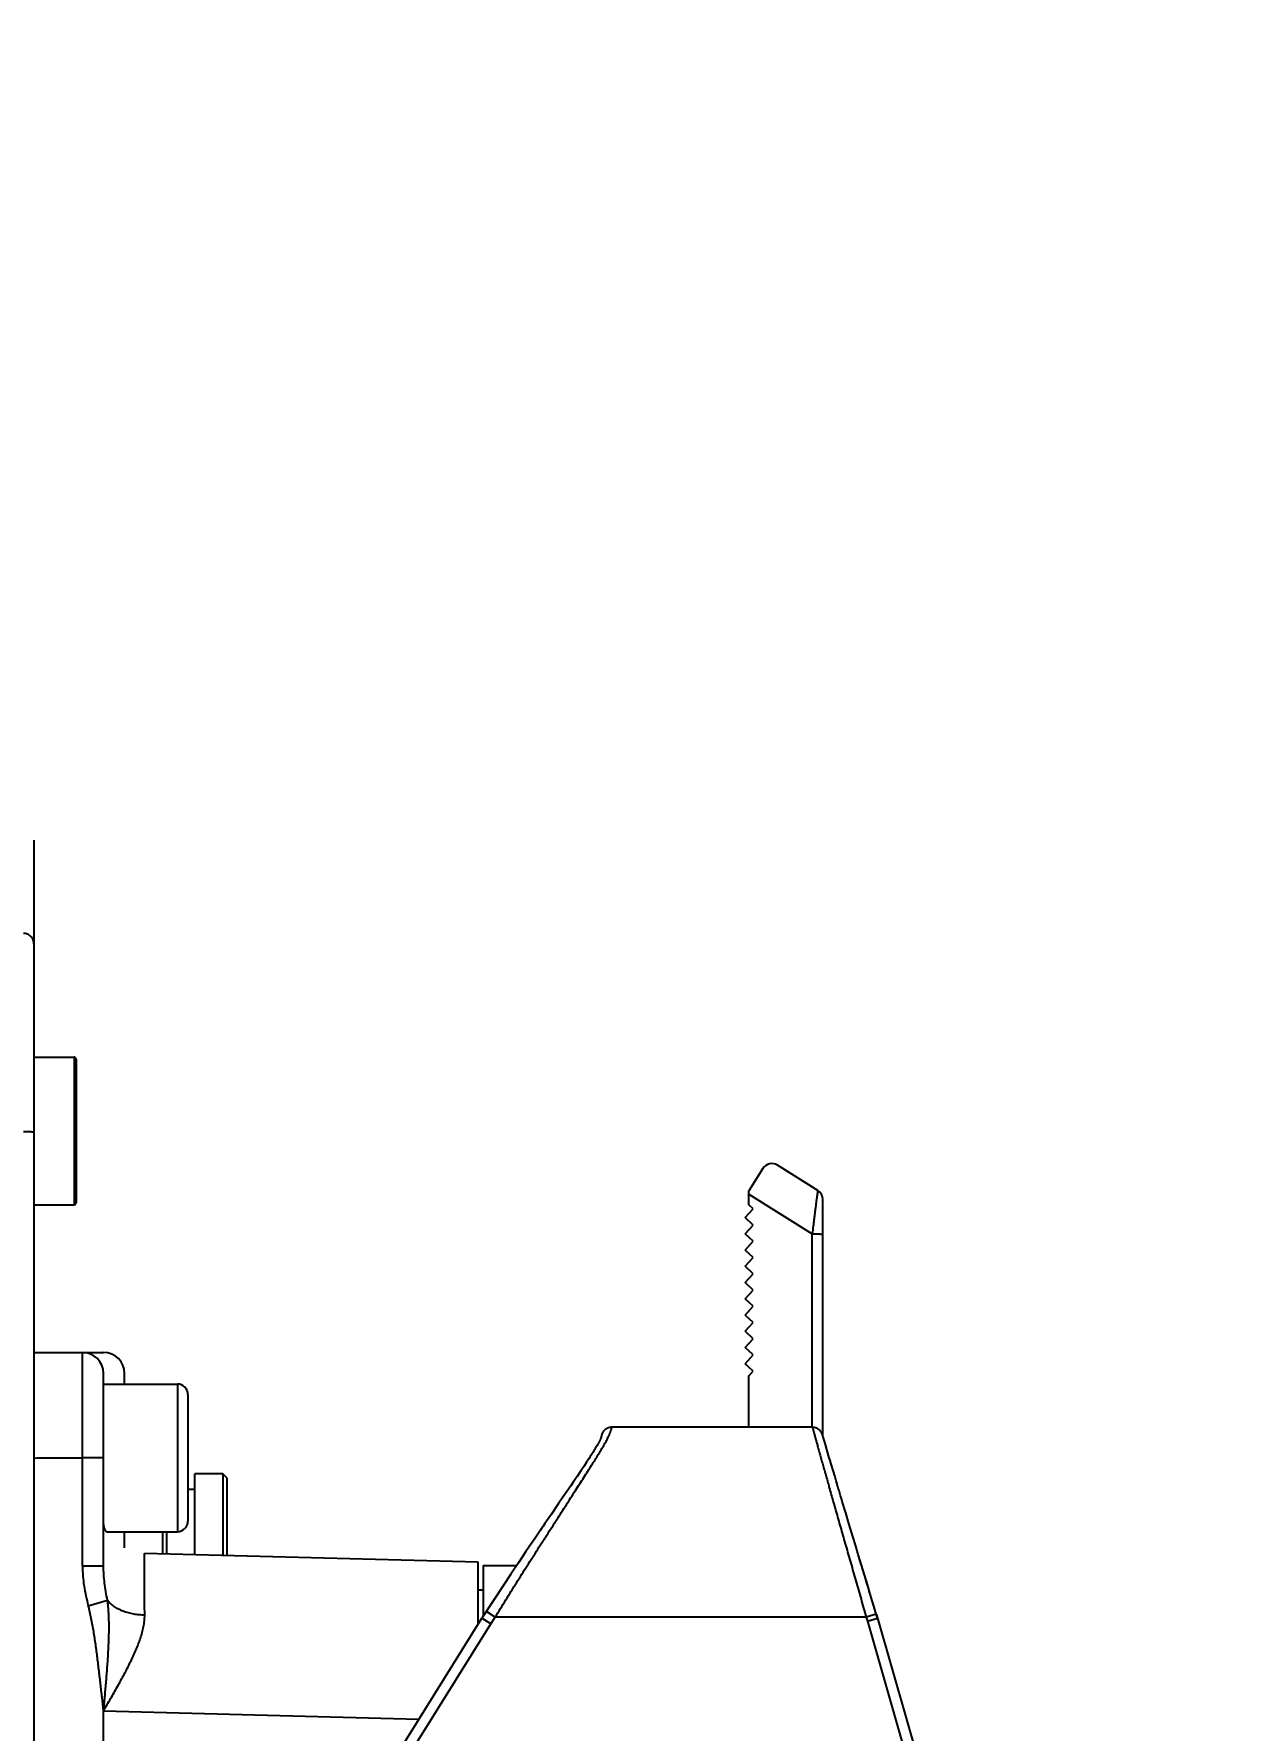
# Model space of a CAD drawing. Header units: millimetres. Extents: x 4086 to 8300, y 123 to 1549.
# Drawn here: x 7811.88 to 7826.28, y 1045.7 to 1065.8 of the extents above; entities that cross this region are included whole.
import ezdxf

# ---------------------------------------------------------------- set-up
doc = ezdxf.new("R2010")
doc.units = ezdxf.units.MM
for name, color, linetype in [('外形图', 7, 'Continuous'), ('尺寸标注', 7, 'Continuous'), ('运动范围', 7, 'Continuous')]:
    doc.layers.add(name, color=color, linetype=linetype)
doc.styles.add('思源黑', font='SourceHanSansCN-Normal.ttf')
doc.dimstyles.new('尺寸标注_1_4比例', dxfattribs={"dimtxt": 7, "dimasz": 6, "dimexe": 2, "dimexo": 1.5, "dimgap": 1, "dimtad": 1, "dimdec": 1, "dimlfac": 4, "dimdsep": 46, "dimtxsty": '思源黑', "dimcen": 0.09, "dimadec": 0, "dimazin": 0, "dimtp": 0.01, "dimtm": 0.01, "dimtfac": 1, "dimtdec": 1, "dimtofl": 0, "dimtmove": 0, "dimatfit": 3, "dimfxl": 1, "dimtolj": 1, "dimarcsym": 0})

# ---------------------------------------------------------------- blocks, each defined once
blk = doc.blocks.new('*D787')
at = {"layer": 'Defpoints', "color": 0}
for p in [(7786.133, 1103.555), (7811.849, 1016.055), (7962.414, 1016.055)]:
    blk.add_point(p, dxfattribs=at)
at = {"layer": '尺寸标注', "color": 0, "lineweight": -2}
for p, q in [((7787.633, 1103.555), (7964.414, 1103.555)), ((7962.414, 1097.555), (7962.414, 1022.055)), ((7813.349, 1016.055), (7964.414, 1016.055))]:
    blk.add_line(p, q, dxfattribs=at)
at = {"layer": '尺寸标注', "color": 0}
for points in [[(7963.414, 1097.555), (7961.414, 1097.555), (7962.414, 1103.555)], [(7961.414, 1022.055), (7963.414, 1022.055), (7962.414, 1016.055)]]:
    blk.add_solid(points, dxfattribs=at)
at = {"layer": '尺寸标注', "color": 0, "insert": (7957.785, 1059.805), "char_height": 7, "attachment_point": 5, "rotation": 90, "style": '思源黑'}
blk.add_mtext('\\A1;350', dxfattribs=at)
blk = doc.blocks.new('*D791')
at = {"layer": 'Defpoints', "color": 0}
for p in [(7871.487, 1103.555), (7783.633, 1004.677), (7783.633, 978.687)]:
    blk.add_point(p, dxfattribs=at)
at = {"layer": '尺寸标注', "color": 0, "lineweight": -2}
for p, q in [((7871.487, 1102.055), (7871.487, 976.687)), ((7783.633, 1003.177), (7783.633, 976.687)), ((7865.487, 978.687), (7789.633, 978.687))]:
    blk.add_line(p, q, dxfattribs=at)
at = {"layer": '尺寸标注', "color": 0}
for points in [[(7789.633, 979.687), (7789.633, 977.687), (7783.633, 978.687)], [(7865.487, 977.687), (7865.487, 979.687), (7871.487, 978.687)]]:
    blk.add_solid(points, dxfattribs=at)
at = {"layer": '尺寸标注', "color": 0, "insert": (7827.56, 983.316), "char_height": 7, "attachment_point": 5, "style": '思源黑'}
blk.add_mtext('\\A1;351.4', dxfattribs=at)

msp = doc.modelspace()

# ---------------------------------------------------------------- linework, layer by layer
at = {"layer": '外形图'}
for p, q in [((7811.8827, 1056.2491), (7811.8827, 1016.1796)), ((7811.8827, 1055.9938), (7811.8827, 1055.9947)), ((7811.8827, 1053.6796), (7812.3577, 1053.6796)), ((7812.3577, 1053.6796), (7812.3577, 1051.9296)), ((7812.3827, 1053.6546), (7812.3827, 1051.9546)), ((7820.5217, 1052.3583), (7820.3557, 1052.0927)), ((7821.1719, 1052.0994), (7820.6939, 1052.3981)), ((7820.3557, 1051.9276), (7820.3557, 1052.0926)), ((7811.8827, 1051.9296), (7812.3577, 1051.9296)), ((7820.3098, 1051.7773), (7820.4057, 1051.8817)), ((7820.3557, 1052.0547), (7821.1057, 1051.5861)), ((7820.4057, 1051.8817), (7820.3557, 1051.9276)), ((7821.2307, 1049.1936), (7821.2307, 1051.9934)), ((7820.4057, 1051.6892), (7820.3098, 1051.7773)), ((7820.3098, 1051.5848), (7820.4057, 1051.6892)), ((7820.4057, 1051.4967), (7820.3098, 1051.5848)), ((7820.3098, 1051.3923), (7820.4057, 1051.4967)), ((7821.1057, 1049.2921), (7821.1057, 1051.5861)), ((7820.4057, 1051.3042), (7820.3098, 1051.3923)), ((7820.3098, 1051.1998), (7820.4057, 1051.3042)), ((7820.4057, 1051.1117), (7820.3098, 1051.1998)), ((7820.3098, 1051.0073), (7820.4057, 1051.1117)), ((7820.4057, 1050.9192), (7820.3098, 1051.0073)), ((7820.3098, 1050.8148), (7820.4057, 1050.9192)), ((7820.4057, 1050.7267), (7820.3098, 1050.8148)), ((7820.3098, 1050.6223), (7820.4057, 1050.7267)), ((7820.4057, 1050.5342), (7820.3098, 1050.6223)), ((7820.3098, 1050.4298), (7820.4057, 1050.5342)), ((7820.4057, 1050.3417), (7820.3098, 1050.4298)), ((7820.3098, 1050.2373), (7820.4057, 1050.3417)), ((7811.8827, 1050.1796), (7812.7077, 1050.1796)), ((7812.4577, 1048.9294), (7812.4577, 1050.1796)), ((7820.4057, 1050.1492), (7820.3098, 1050.2373)), ((7820.3098, 1050.0448), (7820.4057, 1050.1492)), ((7812.7077, 1047.647), (7812.7077, 1049.9296)), ((7812.9577, 1049.8046), (7812.9577, 1049.9296)), ((7820.4057, 1049.9567), (7820.3098, 1050.0448)), ((7820.3557, 1049.9023), (7820.4057, 1049.9567)), ((7820.3557, 1049.2921), (7820.3557, 1049.9023)), ((7812.7077, 1049.8046), (7813.5827, 1049.8046)), ((7813.5827, 1049.8046), (7813.5827, 1048.0546)), ((7813.7077, 1049.6796), (7813.7077, 1048.1796)), ((7818.7057, 1049.2897), (7818.706, 1049.2897)), ((7821.1066, 1049.2921), (7818.7304, 1049.2921)), ((7818.5427, 1049.0532), (7818.535, 1049.0405)), ((7818.5497, 1049.065), (7818.5427, 1049.0532)), ((7818.5562, 1049.076), (7818.5497, 1049.065)), ((7818.5621, 1049.0863), (7818.5562, 1049.076)), ((7818.6052, 1049.1805), (7818.6051, 1049.1799)), ((7818.6053, 1049.181), (7818.6052, 1049.1805)), ((7818.6054, 1049.1814), (7818.6053, 1049.181)), ((7818.6055, 1049.1818), (7818.6054, 1049.1814)), ((7818.6056, 1049.1822), (7818.6055, 1049.1818)), ((7818.6057, 1049.1827), (7818.6056, 1049.1822)), ((7818.6058, 1049.1831), (7818.6057, 1049.1827)), ((7818.6063, 1049.1862), (7818.6058, 1049.1831)), ((7818.6065, 1049.1875), (7818.6063, 1049.1862)), ((7818.6067, 1049.1885), (7818.6065, 1049.1875)), ((7818.6069, 1049.1896), (7818.6067, 1049.1885)), ((7818.6072, 1049.1908), (7818.6069, 1049.1896)), ((7821.2312, 1049.1919), (7821.2303, 1049.1949)), ((7821.2321, 1049.1888), (7821.2312, 1049.1919)), ((7821.2332, 1049.1853), (7821.2321, 1049.1888)), ((7821.235, 1049.1789), (7821.2332, 1049.1853)), ((7821.2462, 1049.1396), (7821.235, 1049.1789)), ((7821.261, 1049.088), (7821.2462, 1049.1396)), ((7821.2782, 1049.0293), (7821.261, 1049.088)), ((7812.7077, 1048.9296), (7812.4577, 1048.9294)), ((7812.4577, 1047.6474), (7812.4577, 1048.9288)), ((7818.4304, 1048.8772), (7818.4015, 1048.8336)), ((7818.457, 1048.9177), (7818.4304, 1048.8772)), ((7818.4754, 1048.946), (7818.457, 1048.9177)), ((7818.4924, 1048.9724), (7818.4754, 1048.946)), ((7818.5081, 1048.997), (7818.4924, 1048.9724)), ((7818.5177, 1049.0125), (7818.5081, 1048.997)), ((7818.5267, 1049.027), (7818.5177, 1049.0125)), ((7818.535, 1049.0405), (7818.5267, 1049.027)), ((7821.3078, 1048.9295), (7821.2782, 1049.0293)), ((7821.314, 1048.9087), (7821.3078, 1048.9295)), ((7814.1202, 1048.7421), (7813.7877, 1048.7421)), ((7813.7877, 1047.78), (7813.7877, 1048.7421)), ((7814.1702, 1048.6921), (7814.1202, 1048.7421)), ((7814.1202, 1048.7421), (7814.1202, 1047.7713)), ((7814.1702, 1048.6921), (7814.1702, 1047.77)), ((7818.3193, 1048.7111), (7818.2731, 1048.6431)), ((7818.3622, 1048.7748), (7818.3193, 1048.7111)), ((7818.4015, 1048.8336), (7818.3622, 1048.7748)), ((7821.3447, 1048.8058), (7821.3375, 1048.83)), ((7821.4053, 1048.6021), (7821.3923, 1048.6456)), ((7813.7877, 1048.5546), (7813.7077, 1048.5546)), ((7818.1353, 1048.4402), (7818.1236, 1048.4231)), ((7818.2236, 1048.5702), (7818.1353, 1048.4402)), ((7821.4512, 1048.4477), (7821.4416, 1048.4799)), ((7821.461, 1048.4149), (7821.4512, 1048.4477)), ((7818.1001, 1048.3884), (7818.0152, 1048.2634)), ((7818.1236, 1048.4231), (7818.1001, 1048.3884)), ((7821.5019, 1048.2779), (7821.461, 1048.4149)), ((7821.54, 1048.1513), (7821.5019, 1048.2779)), ((7812.7463, 1048.0546), (7813.5827, 1048.0546)), ((7812.9577, 1047.8625), (7812.9577, 1048.0546)), ((7813.4052, 1048.0546), (7813.4052, 1047.79)), ((7813.4552, 1048.0546), (7813.4552, 1047.7887)), ((7821.5857, 1048.0001), (7821.54, 1048.1513)), ((7817.8291, 1047.991), (7817.7136, 1047.821)), ((7821.5974, 1047.9613), (7821.5857, 1048.0001)), ((7821.6093, 1047.9222), (7821.5974, 1047.9613)), ((7821.6212, 1047.8828), (7821.6093, 1047.9222)), ((7821.6334, 1047.8429), (7821.6212, 1047.8828)), ((7812.7077, 1047.6474), (7812.4577, 1047.6474)), ((7817.1452, 1047.6921), (7813.1946, 1047.7955)), ((7817.1452, 1046.9548), (7817.1452, 1047.6921)), ((7817.2077, 1047.6546), (7817.6019, 1047.6546)), ((7817.2077, 1047.6546), (7817.2077, 1047.054)), ((7817.6239, 1047.6876), (7817.5331, 1047.5512)), ((7817.7136, 1047.821), (7817.6239, 1047.6876)), ((7817.5331, 1047.5512), (7817.4415, 1047.4127)), ((7821.7408, 1047.4889), (7821.7279, 1047.5316)), ((7821.7539, 1047.446), (7821.7408, 1047.4889)), ((7821.7669, 1047.4029), (7821.7539, 1047.446)), ((7812.5274, 1047.1783), (7812.7542, 1047.2425)), ((7817.1452, 1047.3671), (7817.2077, 1047.3671)), ((7817.3348, 1047.2497), (7817.1918, 1047.0294)), ((7817.4415, 1047.4127), (7817.3348, 1047.2497)), ((7821.7931, 1047.3164), (7821.7669, 1047.4029)), ((7821.8722, 1047.0536), (7821.7931, 1047.3164)), ((7817.3489, 1047.0421), (7817.244, 1047.1101)), ((7817.2978, 1046.9632), (7817.3489, 1047.0421)), ((7821.7452, 1047.0421), (7817.3489, 1047.0421)), ((7821.8649, 1047.078), (7821.7452, 1047.0421)), ((7821.7452, 1047.0421), (7821.7598, 1046.9935)), ((7821.8722, 1047.0536), (7821.8649, 1047.078)), ((7821.8662, 1047.0738), (7821.8699, 1047.0613)), ((7821.8699, 1047.0613), (7821.8722, 1047.0536)), ((7821.8795, 1047.0294), (7821.8722, 1047.0536)), ((7821.8722, 1047.0536), (7821.8748, 1047.0451)), ((7821.8748, 1047.0451), (7821.8795, 1047.0294)), ((7814.6236, 1042.9194), (7817.1918, 1047.0294)), ((7814.7297, 1042.8532), (7817.2978, 1046.9632)), ((7817.2978, 1046.9632), (7817.1918, 1047.0294)), ((7821.7598, 1046.9935), (7821.8795, 1047.0294)), ((7821.7598, 1046.9935), (7822.9585, 1042.813)), ((7821.8795, 1047.0294), (7823.0786, 1042.8475)), ((7812.7076, 1045.934), (7816.4457, 1045.8354))]:
    msp.add_line(p, q, dxfattribs=at)
for points in [[(7818.7301, 1049.2921), (7818.7286, 1049.2921), (7818.7261, 1049.292), (7818.7236, 1049.2919), (7818.721, 1049.2917), (7818.7185, 1049.2915), (7818.7159, 1049.2913), (7818.7134, 1049.291), (7818.7108, 1049.2906), (7818.7083, 1049.2902), (7818.7058, 1049.2897), (7818.7032, 1049.2892), (7818.7007, 1049.2886), (7818.6983, 1049.288), (7818.6958, 1049.2873), (7818.6934, 1049.2866), (7818.691, 1049.2858), (7818.6886, 1049.285), (7818.6863, 1049.2841), (7818.6839, 1049.2832), (7818.6816, 1049.2823), (7818.6793, 1049.2813), (7818.677, 1049.2802), (7818.6747, 1049.2791), (7818.6724, 1049.2779), (7818.6701, 1049.2767), (7818.6678, 1049.2754), (7818.6656, 1049.2741), (7818.6634, 1049.2728), (7818.6612, 1049.2714), (7818.6591, 1049.2699), (7818.657, 1049.2685), (7818.655, 1049.267), (7818.6529, 1049.2654), (7818.651, 1049.2639), (7818.6491, 1049.2623), (7818.6472, 1049.2607), (7818.6454, 1049.2591), (7818.6437, 1049.2574), (7818.642, 1049.2558), (7818.6403, 1049.2541), (7818.6387, 1049.2524), (7818.6371, 1049.2507), (7818.6356, 1049.2489), (7818.6341, 1049.2471), (7818.6326, 1049.2454), (7818.6312, 1049.2436), (7818.6299, 1049.2418), (7818.6286, 1049.24), (7818.6273, 1049.2382), (7818.6261, 1049.2365), (7818.625, 1049.2348), (7818.6239, 1049.2331), (7818.6229, 1049.2314), (7818.622, 1049.2298), (7818.6211, 1049.2282), (7818.6202, 1049.2267), (7818.6194, 1049.2253), (7818.6187, 1049.2238), (7818.618, 1049.2225), (7818.6173, 1049.2212), (7818.6167, 1049.2199), (7818.6162, 1049.2187), (7818.6156, 1049.2175), (7818.6151, 1049.2164), (7818.6147, 1049.2153), (7818.6142, 1049.2142), (7818.6138, 1049.2132), (7818.6134, 1049.2122), (7818.613, 1049.2112), (7818.6127, 1049.2102), (7818.6123, 1049.2093), (7818.612, 1049.2084), (7818.6117, 1049.2075), (7818.6114, 1049.2066), (7818.6111, 1049.2058), (7818.6109, 1049.205), (7818.6106, 1049.2041), (7818.6103, 1049.2033), (7818.6101, 1049.2026), (7818.6099, 1049.2018), (7818.6097, 1049.201), (7818.6094, 1049.2003), (7818.6092, 1049.1995), (7818.609, 1049.1988), (7818.6089, 1049.1981), (7818.6087, 1049.1974), (7818.6085, 1049.1967), (7818.6083, 1049.196), (7818.6082, 1049.1953), (7818.608, 1049.1946), (7818.6078, 1049.194), (7818.6077, 1049.1933), (7818.6076, 1049.1926), (7818.6074, 1049.192), (7818.6072, 1049.1908)], [(7821.2303, 1049.1949), (7821.2298, 1049.1963), (7821.2294, 1049.1977), (7821.2289, 1049.1991), (7821.2284, 1049.2005), (7821.228, 1049.2019), (7821.2275, 1049.2033), (7821.227, 1049.2047), (7821.2265, 1049.206), (7821.226, 1049.2073), (7821.2255, 1049.2086), (7821.225, 1049.2098), (7821.2245, 1049.211), (7821.2241, 1049.2121), (7821.2236, 1049.2132), (7821.2231, 1049.2143), (7821.2226, 1049.2154), (7821.2222, 1049.2165), (7821.2217, 1049.2176), (7821.2211, 1049.2187), (7821.2206, 1049.2197), (7821.2201, 1049.2208), (7821.2196, 1049.2219), (7821.219, 1049.223), (7821.2184, 1049.224), (7821.2179, 1049.2251), (7821.2173, 1049.2262), (7821.2167, 1049.2273), (7821.216, 1049.2283), (7821.2154, 1049.2294), (7821.2148, 1049.2305), (7821.2141, 1049.2316), (7821.2134, 1049.2327), (7821.2127, 1049.2339), (7821.2119, 1049.235), (7821.2112, 1049.2362), (7821.2104, 1049.2373), (7821.2096, 1049.2385), (7821.2087, 1049.2397), (7821.2078, 1049.2409), (7821.2069, 1049.2421), (7821.206, 1049.2433), (7821.205, 1049.2446), (7821.204, 1049.2458), (7821.2029, 1049.2471), (7821.2018, 1049.2484), (7821.2007, 1049.2497), (7821.1995, 1049.251), (7821.1983, 1049.2524), (7821.197, 1049.2537), (7821.1957, 1049.255), (7821.1944, 1049.2563), (7821.1931, 1049.2575), (7821.1918, 1049.2587), (7821.1905, 1049.2599), (7821.1891, 1049.2612), (7821.1876, 1049.2625), (7821.186, 1049.2637), (7821.1844, 1049.265), (7821.1827, 1049.2663), (7821.181, 1049.2676), (7821.1792, 1049.2689), (7821.1773, 1049.2703), (7821.1753, 1049.2715), (7821.1733, 1049.2728), (7821.1713, 1049.2741), (7821.1692, 1049.2753), (7821.167, 1049.2766), (7821.1648, 1049.2778), (7821.1625, 1049.2789), (7821.1603, 1049.28), (7821.158, 1049.2811), (7821.1556, 1049.2821), (7821.1533, 1049.2831), (7821.151, 1049.284), (7821.1487, 1049.2848), (7821.1464, 1049.2856), (7821.1441, 1049.2864), (7821.1417, 1049.2871), (7821.1392, 1049.2878), (7821.1368, 1049.2884), (7821.1343, 1049.289), (7821.1318, 1049.2895), (7821.1293, 1049.29), (7821.1267, 1049.2904), (7821.1242, 1049.2908), (7821.1216, 1049.2912), (7821.119, 1049.2915), (7821.1164, 1049.2917), (7821.1139, 1049.2919), (7821.1113, 1049.292), (7821.1087, 1049.2921), (7821.1066, 1049.2921)], [(7818.6051, 1049.1799), (7818.605, 1049.1793), (7818.6049, 1049.1789), (7818.6048, 1049.1786), (7818.6047, 1049.1782), (7818.6046, 1049.1777), (7818.6045, 1049.1773), (7818.6044, 1049.1768), (7818.6042, 1049.1763), (7818.6041, 1049.1757), (7818.6039, 1049.1751), (7818.6037, 1049.1745), (7818.6035, 1049.1738), (7818.6033, 1049.1731), (7818.6031, 1049.1723), (7818.6028, 1049.1715), (7818.6026, 1049.1706), (7818.6023, 1049.1697), (7818.6019, 1049.1687), (7818.6016, 1049.1677), (7818.6012, 1049.1666), (7818.6008, 1049.1654), (7818.6003, 1049.1641), (7818.5998, 1049.1628), (7818.5993, 1049.1613), (7818.5987, 1049.1598), (7818.598, 1049.158), (7818.5973, 1049.1562), (7818.5964, 1049.1541), (7818.5954, 1049.1517), (7818.5943, 1049.1491), (7818.593, 1049.1461), (7818.5916, 1049.143), (7818.5901, 1049.1398), (7818.5885, 1049.1364), (7818.5868, 1049.1328), (7818.585, 1049.129), (7818.5831, 1049.1251), (7818.581, 1049.1211), (7818.5789, 1049.117), (7818.5767, 1049.1128), (7818.5745, 1049.1086), (7818.5722, 1049.1043), (7818.5699, 1049.1001), (7818.5674, 1049.0957), (7818.5649, 1049.0911), (7818.5621, 1049.0863)], [(7821.3305, 1048.8535), (7821.3172, 1048.8981), (7821.314, 1048.9087)], [(7821.3375, 1048.83), (7821.3339, 1048.8419), (7821.3305, 1048.8535)], [(7818.2731, 1048.6431), (7818.2438, 1048.6), (7818.2236, 1048.5702)], [(7821.3598, 1048.755), (7821.3559, 1048.768), (7821.3521, 1048.7807), (7821.3447, 1048.8058)], [(7821.3923, 1048.6456), (7821.3881, 1048.6598), (7821.3839, 1048.6739), (7821.3798, 1048.6878), (7821.3757, 1048.7016), (7821.3716, 1048.7152), (7821.3676, 1048.7286), (7821.3598, 1048.755)], [(7821.4416, 1048.4799), (7821.4322, 1048.5114), (7821.4276, 1048.5269), (7821.4231, 1048.5423), (7821.4185, 1048.5574), (7821.4141, 1048.5725), (7821.4096, 1048.5874), (7821.4053, 1048.6021)], [(7818.0152, 1048.2634), (7817.9381, 1048.1504), (7817.9249, 1048.1311), (7817.9116, 1048.1116), (7817.8981, 1048.092), (7817.8845, 1048.0721), (7817.8291, 1047.991)], [(7821.6831, 1047.6792), (7821.658, 1047.7618), (7821.6518, 1047.7822), (7821.6456, 1047.8026), (7821.6395, 1047.8228), (7821.6334, 1047.8429)], [(7821.7085, 1047.5953), (7821.7021, 1047.6164), (7821.6958, 1047.6374), (7821.6894, 1047.6584), (7821.6831, 1047.6792)], [(7821.7279, 1047.5316), (7821.7214, 1047.5529), (7821.7085, 1047.5953)]]:
    msp.add_lwpolyline(points, dxfattribs=at)
for centre, radius, start, end in [((7812.3577, 1053.6546), 0.025, 0, 90), ((7820.6277, 1052.2921), 0.125, 58, 148), ((7821.1057, 1051.9934), 0.125, 0, 58), ((7812.3577, 1051.9546), 0.025, 270, 0), ((7812.4577, 1049.9296), 0.25, 0, 90), ((7812.7077, 1049.9296), 0.25, 0, 90), ((7813.5827, 1049.6796), 0.125, 0, 90), ((7818.7317, 1049.1645), 0.128, 118.25182, 123.65953), ((7818.7313, 1049.1652), 0.1272, 117.84678, 118.2471), ((7818.7305, 1049.1668), 0.1254, 112.50685, 117.85413), ((7818.7303, 1049.1657), 0.1264, 95.73001, 101.1096), ((7818.7303, 1049.1661), 0.126, 95.53486, 95.72875), ((7818.7302, 1049.1674), 0.1247, 90.02382, 95.54071), ((7813.5827, 1048.1796), 0.125, 270, 0), ((7596.4756, 979.1835), 235.3933, 16.775293, 16.931073)]:
    msp.add_arc(centre, radius, start, end, dxfattribs=at)
for points, knots in [([(7811.8827, 1055.0234), (7811.8827, 1055.0313), (7811.8811, 1055.0471), (7811.8741, 1055.07), (7811.8627, 1055.0911), (7811.8474, 1055.1096), (7811.8287, 1055.1249), (7811.8073, 1055.1364), (7811.7841, 1055.1437), (7811.768, 1055.1455), (7811.7599, 1055.1456)], [0, 0, 0, 0, 0.1236494, 0.2475033, 0.371736, 0.4964634, 0.6217268, 0.7474879, 0.8736346, 1, 1, 1, 1]), ([(7811.8827, 1052.7886), (7811.8827, 1052.7887), (7811.8825, 1052.7889), (7811.8817, 1052.7892), (7811.88, 1052.7896), (7811.8771, 1052.79), (7811.873, 1052.7904), (7811.8679, 1052.7908), (7811.8618, 1052.7912), (7811.8546, 1052.7916), (7811.8466, 1052.7919), (7811.8377, 1052.7922), (7811.8244, 1052.7926), (7811.8064, 1052.793), (7811.7836, 1052.7932), (7811.7679, 1052.7933), (7811.7599, 1052.7933)], [0, 0, 0, 0, 0.0022164, 0.0062545, 0.021015, 0.0449593, 0.0779707, 0.1197766, 0.1700014, 0.2281826, 0.2937788, 0.3661767, 0.4446979, 0.6171113, 0.8045556, 1, 1, 1, 1]), ([(7821.1719, 1052.0994), (7821.1719, 1052.0994), (7821.1717, 1052.0991), (7821.1716, 1052.0987), (7821.1714, 1052.0978), (7821.1711, 1052.0966), (7821.1708, 1052.0951), (7821.1705, 1052.0931), (7821.1701, 1052.0909), (7821.1695, 1052.0872), (7821.1687, 1052.0817), (7821.1676, 1052.0742), (7821.1663, 1052.0653), (7821.1649, 1052.0552), (7821.1633, 1052.0439), (7821.1617, 1052.0315), (7821.1599, 1052.018), (7821.1572, 1051.9981), (7821.1537, 1051.9711), (7821.1492, 1051.9363), (7821.1444, 1051.8988), (7821.1393, 1051.8588), (7821.1341, 1051.8167), (7821.1286, 1051.7728), (7821.123, 1051.7275), (7821.1153, 1051.6651), (7821.1095, 1051.6178), (7821.1057, 1051.5861)], [0, 0, 0, 0, 0.0003342, 0.0013298, 0.0030216, 0.0054078, 0.008483, 0.0122405, 0.0166737, 0.0217755, 0.0339564, 0.0487261, 0.066027, 0.0857841, 0.1078709, 0.132151, 0.1584885, 0.1867464, 0.24848, 0.3163497, 0.3896453, 0.4677162, 0.5499121, 0.6355825, 0.724077, 0.814745, 1, 1, 1, 1]), ([(7821.1057, 1051.5861), (7821.1133, 1051.5861), (7821.1286, 1051.586), (7821.1514, 1051.5855), (7821.1733, 1051.5848), (7821.1903, 1051.5838), (7821.2024, 1051.5829), (7821.2099, 1051.5822), (7821.2163, 1051.5815), (7821.2215, 1051.5807), (7821.2251, 1051.58), (7821.2273, 1051.5794), (7821.2285, 1051.579), (7821.2295, 1051.5786), (7821.2302, 1051.5782), (7821.2307, 1051.5777), (7821.2307, 1051.5774)], [0, 0, 0, 0, 0.1804603, 0.365088, 0.5428361, 0.7016637, 0.7705421, 0.8309564, 0.8821826, 0.923824, 0.9558255, 0.968293, 0.9784968, 0.9865438, 0.9926019, 1, 1, 1, 1]), ([(7817.3489, 1047.0421), (7817.3698, 1047.0764), (7817.4118, 1047.1449), (7817.4958, 1047.2813), (7817.6008, 1047.4502), (7817.7265, 1047.6501), (7817.8509, 1047.8456), (7817.9731, 1048.0355), (7818.0914, 1048.2187), (7818.2041, 1048.394), (7818.3103, 1048.5596), (7818.3944, 1048.6905), (7818.4571, 1048.7891), (7818.5005, 1048.8576), (7818.541, 1048.9221), (7818.5783, 1048.9824), (7818.6121, 1049.0381), (7818.642, 1049.0889), (7818.6676, 1049.1347), (7818.6856, 1049.1696), (7818.6975, 1049.1948), (7818.7049, 1049.2114), (7818.7112, 1049.2265), (7818.7164, 1049.24), (7818.7206, 1049.252), (7818.7239, 1049.2625), (7818.7264, 1049.2713), (7818.728, 1049.2777), (7818.7289, 1049.282), (7818.7294, 1049.2847), (7818.7298, 1049.2869), (7818.7301, 1049.2887), (7818.7302, 1049.2901), (7818.7303, 1049.291), (7818.7303, 1049.2916), (7818.7303, 1049.2919), (7818.7303, 1049.2921), (7818.7302, 1049.2921)], [0, 0, 0, 0, 0.0456125, 0.0911563, 0.1817622, 0.2712706, 0.3591253, 0.4447419, 0.5274702, 0.6065751, 0.6812669, 0.7506883, 0.7831081, 0.8138222, 0.8426898, 0.8695607, 0.8942686, 0.9166388, 0.9364928, 0.953673, 0.9612335, 0.9681039, 0.9742855, 0.97978, 0.9845929, 0.9887328, 0.99221, 0.9950341, 0.9962041, 0.9972142, 0.9980657, 0.9987602, 0.9992986, 0.9996817, 0.9998155, 0.9999115, 1, 1, 1, 1]), ([(7821.1065, 1049.2921), (7821.1066, 1049.2921), (7821.107, 1049.2918), (7821.1074, 1049.2912), (7821.1079, 1049.2903), (7821.1087, 1049.2884), (7821.1098, 1049.2851), (7821.1113, 1049.2802), (7821.1132, 1049.2738), (7821.1153, 1049.266), (7821.1178, 1049.2569), (7821.1207, 1049.2463), (7821.1239, 1049.2344), (7821.1275, 1049.2212), (7821.1315, 1049.2065), (7821.1375, 1049.1844), (7821.1459, 1049.1534), (7821.1573, 1049.1124), (7821.1702, 1049.0663), (7821.1845, 1049.0153), (7821.2002, 1048.9595), (7821.2172, 1048.8991), (7821.2354, 1048.8343), (7821.262, 1048.7396), (7821.2979, 1048.6117), (7821.344, 1048.4475), (7821.394, 1048.2706), (7821.4475, 1048.0828), (7821.5039, 1047.8857), (7821.5626, 1047.6813), (7821.6228, 1047.4714), (7821.6736, 1047.2938), (7821.7145, 1047.1503), (7821.7349, 1047.0782), (7821.7452, 1047.0421)], [0, 0, 0, 0, 0.0001786, 0.0004786, 0.0009197, 0.0015077, 0.0031321, 0.0053612, 0.0081984, 0.0116458, 0.0157036, 0.0203702, 0.0256432, 0.0315193, 0.0379949, 0.0450653, 0.0609702, 0.0791899, 0.0996699, 0.1223423, 0.1471349, 0.1739711, 0.2027713, 0.2334536, 0.3001215, 0.3732586, 0.4521098, 0.5358862, 0.6237735, 0.7149507, 0.8085954, 0.9038858, 0.9518914, 1, 1, 1, 1]), ([(7811.8827, 1048.9284), (7811.9306, 1048.9285), (7812.0265, 1048.9286), (7812.2181, 1048.9289), (7812.3619, 1048.9289), (7812.4577, 1048.9288)], [0, 0, 0, 0, 0.25, 0.5, 1, 1, 1, 1]), ([(7812.7077, 1048.1426), (7812.7077, 1048.1358), (7812.7084, 1048.1229), (7812.7117, 1048.105), (7812.7165, 1048.0898), (7812.7223, 1048.0773), (7812.7285, 1048.0675), (7812.734, 1048.0613), (7812.7383, 1048.0578), (7812.7412, 1048.056), (7812.7438, 1048.0549), (7812.7455, 1048.0546), (7812.7463, 1048.0546)], [0, 0, 0, 0, 0.201865, 0.3803654, 0.5367724, 0.6718272, 0.7857173, 0.8781858, 0.9163477, 0.9491489, 0.976828, 1, 1, 1, 1]), ([(7812.4577, 1047.6474), (7812.4577, 1047.6076), (7812.461, 1047.5283), (7812.4749, 1047.4102), (7812.497, 1047.2933), (7812.5166, 1047.2165), (7812.5274, 1047.1783)], [0, 0, 0, 0, 0.2506195, 0.5000592, 0.7495621, 1, 1, 1, 1]), ([(7812.7542, 1047.2425), (7812.74, 1047.3104), (7812.7226, 1047.4119), (7812.71, 1047.5473), (7812.7077, 1047.6139), (7812.7077, 1047.647)], [0, 0, 0, 0, 0.509829, 0.7568095, 1, 1, 1, 1]), ([(7813.1952, 1047.0658), (7813.195, 1047.1197), (7813.1946, 1047.1985), (7813.1942, 1047.3006), (7813.194, 1047.3706), (7813.1938, 1047.4359), (7813.1936, 1047.4963), (7813.1935, 1047.5515), (7813.1935, 1047.6014), (7813.1934, 1047.6458), (7813.1935, 1047.6793), (7813.1935, 1047.7032), (7813.1935, 1047.719), (7813.1936, 1047.7333), (7813.1937, 1047.7461), (7813.1937, 1047.7575), (7813.1938, 1047.7674), (7813.1939, 1047.7747), (7813.194, 1047.7798), (7813.194, 1047.7831), (7813.1941, 1047.786), (7813.1942, 1047.7885), (7813.1942, 1047.7906), (7813.1943, 1047.7923), (7813.1944, 1047.7935), (7813.1944, 1047.7943), (7813.1944, 1047.7947), (7813.1945, 1047.7951), (7813.1945, 1047.7953), (7813.1945, 1047.7954), (7813.1946, 1047.7955), (7813.1946, 1047.7955)], [0, 0, 0, 0, 0.2215768, 0.3237541, 0.41979, 0.5093836, 0.5922344, 0.6680418, 0.7365052, 0.7973555, 0.8504504, 0.8740549, 0.8956792, 0.9153092, 0.9329312, 0.9485314, 0.9620959, 0.9736111, 0.9785958, 0.9830631, 0.9870113, 0.9904385, 0.9933433, 0.995724, 0.9975792, 0.9983093, 0.9989077, 0.9993743, 0.9997096, 0.999915, 1, 1, 1, 1]), ([(7812.7077, 1045.9332), (7812.7131, 1045.9883), (7812.7208, 1046.0709), (7812.7307, 1046.1811), (7812.7403, 1046.2911), (7812.749, 1046.4012), (7812.7568, 1046.5112), (7812.762, 1046.5936), (7812.7665, 1046.6759), (7812.7699, 1046.758), (7812.7723, 1046.84), (7812.7732, 1046.9217), (7812.7725, 1047.0031), (7812.7701, 1047.0705), (7812.767, 1047.1241), (7812.7628, 1047.177), (7812.7583, 1047.2165), (7812.7542, 1047.2425)], [0, 0, 0, 0, 0.1264554, 0.1896531, 0.2528153, 0.3789954, 0.4419871, 0.5048867, 0.5676702, 0.6303131, 0.6927906, 0.7550632, 0.8170609, 0.878676, 0.90929, 0.9397373, 1, 1, 1, 1]), ([(7813.1952, 1047.0658), (7813.1741, 1047.0661), (7813.1313, 1047.0685), (7813.0669, 1047.0771), (7813.0029, 1047.0914), (7812.9511, 1047.1084), (7812.9115, 1047.1248), (7812.8833, 1047.1384), (7812.8567, 1047.1532), (7812.832, 1047.1692), (7812.8093, 1047.1863), (7812.7824, 1047.2096), (7812.7646, 1047.229), (7812.7542, 1047.2425)], [0, 0, 0, 0, 0.1292938, 0.2625059, 0.3970624, 0.5304267, 0.5957437, 0.6596455, 0.7217983, 0.7819219, 0.8398802, 0.8956008, 1, 1, 1, 1]), ([(7812.7076, 1045.934), (7812.7017, 1045.9861), (7812.6929, 1046.0643), (7812.6812, 1046.1685), (7812.6724, 1046.2466), (7812.6635, 1046.3247), (7812.6544, 1046.4028), (7812.6452, 1046.4809), (7812.6356, 1046.559), (7812.6256, 1046.637), (7812.6148, 1046.7149), (7812.6033, 1046.7927), (7812.591, 1046.8703), (7812.5778, 1046.9478), (7812.5632, 1047.0251), (7812.5467, 1047.102), (7812.5342, 1047.1529), (7812.5274, 1047.1783)], [0, 0, 0, 0, 0.1249996, 0.1874995, 0.2499993, 0.3124991, 0.374999, 0.437499, 0.4999989, 0.562499, 0.6249991, 0.6874993, 0.7499994, 0.8124998, 0.8749998, 0.9375001, 1, 1, 1, 1]), ([(7812.7076, 1045.934), (7812.7359, 1045.9815), (7812.7778, 1046.0531), (7812.8327, 1046.1488), (7812.8865, 1046.2442), (7812.9515, 1046.3631), (7813.013, 1046.4826), (7813.0588, 1046.5781), (7813.0907, 1046.6491), (7813.1197, 1046.7199), (7813.1451, 1046.7904), (7813.1665, 1046.8605), (7813.1828, 1046.9298), (7813.1931, 1046.9982), (7813.1955, 1047.0435), (7813.1952, 1047.0658)], [0, 0, 0, 0, 0.1334034, 0.199889, 0.2661216, 0.3974703, 0.5266703, 0.5901841, 0.6527902, 0.7143276, 0.7746215, 0.8334903, 0.8907542, 0.9462723, 1, 1, 1, 1]), ([(7812.7076, 1026.1755), (7812.7076, 1029.4686), (7812.7078, 1034.4082), (7812.7077, 1040.9944), (7812.7076, 1044.2875), (7812.7076, 1045.934)], [0, 0, 0, 0, 0.5, 0.75, 1, 1, 1, 1])]:
    msp.add_open_spline(points, degree=3, knots=knots, dxfattribs=at)
at = {"layer": '运动范围'}
for radius, start, end in [(168.0862, 10, 225), (100.3539, 315.231173, 64.768827)]:
    msp.add_arc((7771.1327, 1103.5546), radius, start, end, dxfattribs=at)

# ---------------------------------------------------------------- dimensions: what is measured, and where the dimension line sits
at = {"layer": '尺寸标注'}
dim = msp.add_linear_dim(base=(7783.6327, 978.687), p1=(7871.4866, 1103.5546), p2=(7783.6327, 1004.6771), dimstyle='尺寸标注_1_4比例', dxfattribs=at)
dim.commit()
dim.dimension.update_dxf_attribs({"geometry": '*D791', "text_midpoint": (7827.5596, 978.687), "dimtype": 160})
dim = msp.add_linear_dim(base=(7962.4137, 1016.0546), p1=(7786.1327, 1103.5546), p2=(7811.8492, 1016.0546), angle=90, dimstyle='尺寸标注_1_4比例', dxfattribs=at)
dim.commit()
dim.dimension.update_dxf_attribs({"geometry": '*D787', "text_midpoint": (7962.4137, 1059.8046), "dimtype": 160})

doc.saveas('drawing.dxf')
